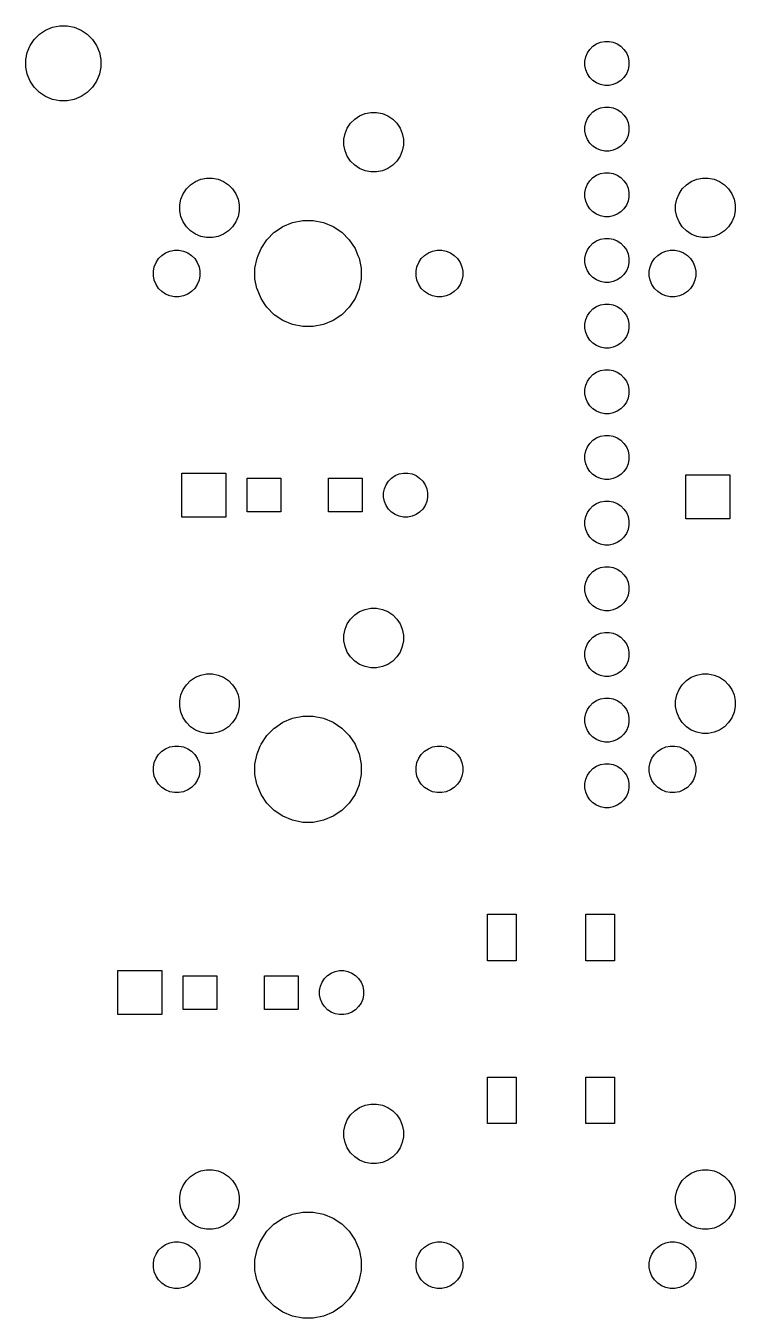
# Model space of a CAD drawing. Extents: x 88.5 to 148.8, y -126.2 to -29.7.
# Drawn here: x 88.66 to 116.09, y -79.65 to -29.66 of the extents above; entities that cross this region are included whole.
import ezdxf

# ---------------------------------------------------------------- set-up
doc = ezdxf.new("R2010")
doc.units = 0
doc.header["$MEASUREMENT"] = 0
doc.layers.add('BLACK', color=7, linetype='CONTINUOUS')

msp = doc.modelspace()

# ---------------------------------------------------------------- linework, layer by layer
at = {"layer": 'BLACK', "linetype": 'CONTINUOUS'}
for p, q in [((88.9794, -30.19), (89.1815, -29.9879)), ((89.1815, -29.9879), (89.4192, -29.8291)), ((89.4192, -29.8291), (89.6833, -29.7198)), ((89.4192, -29.8291), (89.4192, -29.8291)), ((89.6833, -29.7198), (89.9636, -29.664)), ((89.6833, -29.7198), (89.6833, -29.7198)), ((89.6833, -29.7198), (89.6833, -29.7198)), ((89.9636, -29.664), (90.2494, -29.664)), ((90.2494, -29.664), (90.5297, -29.7198)), ((90.5297, -29.7198), (90.5297, -29.7198)), ((90.5297, -29.7198), (90.5297, -29.7198)), ((90.5297, -29.7198), (90.7938, -29.8291)), ((90.7938, -29.8291), (90.7938, -29.8291)), ((90.7938, -29.8291), (91.0315, -29.9879)), ((91.0315, -29.9879), (91.2336, -30.19)), ((88.7113, -30.6918), (88.8097, -30.454)), ((88.8097, -30.454), (88.8206, -30.4277)), ((88.8206, -30.4277), (88.9794, -30.19)), ((88.9794, -30.19), (88.9794, -30.19)), ((91.2336, -30.19), (91.2336, -30.19)), ((91.2336, -30.19), (91.3924, -30.4277)), ((91.3924, -30.4277), (91.4032, -30.454)), ((91.4032, -30.454), (91.5017, -30.6918)), ((110.464, -30.5725), (110.583, -30.454)), ((110.583, -30.454), (110.722, -30.3609)), ((110.722, -30.3609), (110.877, -30.2967)), ((110.877, -30.2967), (111.041, -30.264)), ((111.041, -30.264), (111.209, -30.264)), ((111.209, -30.264), (111.373, -30.2967)), ((111.373, -30.2967), (111.528, -30.3609)), ((111.528, -30.3609), (111.667, -30.454)), ((111.667, -30.454), (111.786, -30.5725)), ((88.6555, -30.9721), (88.7113, -30.6918)), ((88.6555, -31.2579), (88.6555, -30.9721)), ((91.5017, -30.6918), (91.5575, -30.9721)), ((91.5575, -30.9721), (91.5575, -31.2579)), ((110.274, -31.0312), (110.307, -30.8668)), ((110.307, -30.8668), (110.371, -30.7119)), ((110.371, -30.7119), (110.464, -30.5725)), ((111.786, -30.5725), (111.879, -30.7119)), ((111.879, -30.7119), (111.943, -30.8668)), ((111.943, -30.8668), (111.976, -31.0312)), ((88.7073, -31.5181), (88.6555, -31.2579)), ((91.5575, -31.2579), (91.5057, -31.5181)), ((110.274, -31.1988), (110.274, -31.0312)), ((110.307, -31.3632), (110.274, -31.1988)), ((110.371, -31.5181), (110.307, -31.3632)), ((111.943, -31.3632), (111.879, -31.5181)), ((111.976, -31.1988), (111.943, -31.3632)), ((111.976, -31.0312), (111.976, -31.1988)), ((88.7113, -31.5382), (88.7073, -31.5181)), ((88.8206, -31.8023), (88.7113, -31.5382)), ((88.9794, -32.04), (88.8206, -31.8023)), ((88.8206, -31.8023), (88.8206, -31.8023)), ((91.3924, -31.8023), (91.2336, -32.04)), ((91.5017, -31.5382), (91.3924, -31.8023)), ((91.3924, -31.8023), (91.3924, -31.8023)), ((91.5057, -31.5181), (91.5017, -31.5382)), ((110.464, -31.6575), (110.371, -31.5181)), ((110.583, -31.776), (110.464, -31.6575)), ((110.722, -31.8691), (110.583, -31.776)), ((110.877, -31.9333), (110.722, -31.8691)), ((111.041, -31.966), (110.877, -31.9333)), ((111.209, -31.966), (111.041, -31.966)), ((111.373, -31.9333), (111.209, -31.966)), ((111.528, -31.8691), (111.373, -31.9333)), ((111.667, -31.776), (111.528, -31.8691)), ((111.786, -31.6575), (111.667, -31.776)), ((111.879, -31.5181), (111.786, -31.6575)), ((89.1815, -32.2421), (88.9794, -32.04)), ((89.4192, -32.4009), (89.1815, -32.2421)), ((89.1815, -32.2421), (89.1815, -32.2421)), ((89.6833, -32.5102), (89.4192, -32.4009)), ((90.7938, -32.4009), (90.5297, -32.5102)), ((91.0315, -32.2421), (90.7938, -32.4009)), ((91.2336, -32.04), (91.0315, -32.2421)), ((91.0315, -32.2421), (91.0315, -32.2421)), ((89.9636, -32.566), (89.6833, -32.5102)), ((89.6833, -32.5102), (89.6833, -32.5102)), ((89.6833, -32.5102), (89.6833, -32.5102)), ((90.2494, -32.566), (89.9636, -32.566)), ((90.5297, -32.5102), (90.2494, -32.566)), ((90.5297, -32.5102), (90.5297, -32.5102)), ((90.5297, -32.5102), (90.5297, -32.5102)), ((110.583, -32.994), (110.722, -32.9009)), ((110.722, -32.9009), (110.877, -32.8367)), ((110.877, -32.8367), (111.041, -32.804)), ((111.041, -32.804), (111.209, -32.804)), ((111.209, -32.804), (111.373, -32.8367)), ((111.373, -32.8367), (111.528, -32.9009)), ((111.528, -32.9009), (111.667, -32.994)), ((101.088, -33.6178), (101.214, -33.4293)), ((101.214, -33.4293), (101.374, -33.269)), ((101.374, -33.269), (101.563, -33.143)), ((101.563, -33.143), (101.772, -33.0562)), ((101.772, -33.0562), (101.995, -33.012)), ((101.995, -33.012), (102.221, -33.012)), ((102.221, -33.012), (102.444, -33.0562)), ((102.444, -33.0562), (102.653, -33.143)), ((102.653, -33.143), (102.842, -33.269)), ((102.842, -33.269), (103.002, -33.4293)), ((103.002, -33.4293), (103.128, -33.6178)), ((110.274, -33.5712), (110.307, -33.4068)), ((110.307, -33.4068), (110.371, -33.2519)), ((110.371, -33.2519), (110.464, -33.1125)), ((110.464, -33.1125), (110.583, -32.994)), ((111.667, -32.994), (111.786, -33.1125)), ((111.786, -33.1125), (111.879, -33.2519)), ((111.879, -33.2519), (111.943, -33.4068)), ((111.943, -33.4068), (111.976, -33.5712)), ((100.957, -34.0496), (101.001, -33.8273)), ((101.001, -33.8273), (101.088, -33.6178)), ((103.128, -33.6178), (103.215, -33.8273)), ((103.215, -33.8273), (103.259, -34.0496)), ((110.274, -33.7388), (110.274, -33.5712)), ((110.307, -33.9032), (110.274, -33.7388)), ((110.371, -34.0581), (110.307, -33.9032)), ((111.943, -33.9032), (111.879, -34.0581)), ((111.976, -33.7388), (111.943, -33.9032)), ((111.976, -33.5712), (111.976, -33.7388)), ((100.957, -34.2764), (100.957, -34.0496)), ((101.001, -34.4987), (100.957, -34.2764)), ((103.259, -34.2764), (103.215, -34.4987)), ((103.259, -34.0496), (103.259, -34.2764)), ((110.464, -34.1975), (110.371, -34.0581)), ((110.583, -34.316), (110.464, -34.1975)), ((110.722, -34.4091), (110.583, -34.316)), ((110.877, -34.4733), (110.722, -34.4091)), ((111.041, -34.506), (110.877, -34.4733)), ((111.373, -34.4733), (111.209, -34.506)), ((111.528, -34.4091), (111.373, -34.4733)), ((111.667, -34.316), (111.528, -34.4091)), ((111.786, -34.1975), (111.667, -34.316)), ((111.879, -34.0581), (111.786, -34.1975)), ((101.088, -34.7082), (101.001, -34.4987)), ((101.214, -34.8967), (101.088, -34.7082)), ((101.374, -35.057), (101.214, -34.8967)), ((103.002, -34.8967), (102.842, -35.057)), ((103.128, -34.7082), (103.002, -34.8967)), ((103.215, -34.4987), (103.128, -34.7082)), ((111.209, -34.506), (111.041, -34.506)), ((101.563, -35.183), (101.374, -35.057)), ((101.772, -35.2698), (101.563, -35.183)), ((101.995, -35.314), (101.772, -35.2698)), ((102.221, -35.314), (101.995, -35.314)), ((102.444, -35.2698), (102.221, -35.314)), ((102.653, -35.183), (102.444, -35.2698)), ((102.842, -35.057), (102.653, -35.183)), ((110.583, -35.534), (110.722, -35.4409)), ((110.722, -35.4409), (110.877, -35.3767)), ((110.877, -35.3767), (111.041, -35.344)), ((111.041, -35.344), (111.209, -35.344)), ((111.209, -35.344), (111.373, -35.3767)), ((111.373, -35.3767), (111.528, -35.4409)), ((111.528, -35.4409), (111.667, -35.534)), ((94.738, -36.1578), (94.864, -35.9693)), ((94.864, -35.9693), (95.0243, -35.809)), ((95.0243, -35.809), (95.2128, -35.683)), ((95.2128, -35.683), (95.4223, -35.5962)), ((95.4223, -35.5962), (95.6446, -35.552)), ((95.6446, -35.552), (95.8714, -35.552)), ((95.8714, -35.552), (96.0937, -35.5962)), ((96.0937, -35.5962), (96.3032, -35.683)), ((96.3032, -35.683), (96.4917, -35.809)), ((96.4917, -35.809), (96.652, -35.9693)), ((96.652, -35.9693), (96.778, -36.1578)), ((110.274, -36.1112), (110.307, -35.9468)), ((110.307, -35.9468), (110.371, -35.7919)), ((110.371, -35.7919), (110.464, -35.6525)), ((110.464, -35.6525), (110.583, -35.534)), ((111.667, -35.534), (111.786, -35.6525)), ((111.786, -35.6525), (111.879, -35.7919)), ((111.879, -35.7919), (111.943, -35.9468)), ((111.943, -35.9468), (111.976, -36.1112)), ((113.915, -36.1578), (114.041, -35.9693)), ((114.041, -35.9693), (114.201, -35.809)), ((114.201, -35.809), (114.39, -35.683)), ((114.39, -35.683), (114.599, -35.5962)), ((114.599, -35.5962), (114.822, -35.552)), ((114.822, -35.552), (115.048, -35.552)), ((115.048, -35.552), (115.271, -35.5962)), ((115.271, -35.5962), (115.48, -35.683)), ((115.48, -35.683), (115.669, -35.809)), ((115.669, -35.809), (115.829, -35.9693)), ((115.829, -35.9693), (115.955, -36.1578)), ((94.607, -36.5896), (94.6512, -36.3673)), ((94.6512, -36.3673), (94.738, -36.1578)), ((96.778, -36.1578), (96.8648, -36.3673)), ((96.8648, -36.3673), (96.909, -36.5896)), ((110.274, -36.2788), (110.274, -36.1112)), ((110.307, -36.4432), (110.274, -36.2788)), ((110.371, -36.5981), (110.307, -36.4432)), ((111.943, -36.4432), (111.879, -36.5981)), ((111.976, -36.2788), (111.943, -36.4432)), ((111.976, -36.1112), (111.976, -36.2788)), ((113.784, -36.5896), (113.828, -36.3673)), ((113.828, -36.3673), (113.915, -36.1578)), ((115.955, -36.1578), (116.042, -36.3673)), ((116.042, -36.3673), (116.086, -36.5896)), ((94.607, -36.8164), (94.607, -36.5896)), ((94.6512, -37.0387), (94.607, -36.8164)), ((96.909, -36.8164), (96.8648, -37.0387)), ((96.909, -36.5896), (96.909, -36.8164)), ((110.464, -36.7375), (110.371, -36.5981)), ((110.583, -36.856), (110.464, -36.7375)), ((110.722, -36.9491), (110.583, -36.856)), ((110.877, -37.0133), (110.722, -36.9491)), ((111.528, -36.9491), (111.373, -37.0133)), ((111.667, -36.856), (111.528, -36.9491)), ((111.786, -36.7375), (111.667, -36.856)), ((111.879, -36.5981), (111.786, -36.7375)), ((113.784, -36.8164), (113.784, -36.5896)), ((113.828, -37.0387), (113.784, -36.8164)), ((116.086, -36.8164), (116.042, -37.0387)), ((116.086, -36.5896), (116.086, -36.8164)), ((94.738, -37.2482), (94.6512, -37.0387)), ((94.864, -37.4367), (94.738, -37.2482)), ((95.0243, -37.597), (94.864, -37.4367)), ((96.652, -37.4367), (96.4917, -37.597)), ((96.778, -37.2482), (96.652, -37.4367)), ((96.8648, -37.0387), (96.778, -37.2482)), ((98.2651, -37.6469), (98.5965, -37.4254)), ((98.5965, -37.4254), (98.9697, -37.2708)), ((98.9697, -37.2708), (99.366, -37.192)), ((98.9697, -37.2708), (98.9697, -37.2708)), ((98.9697, -37.2708), (98.9697, -37.2708)), ((99.366, -37.192), (99.77, -37.192)), ((99.77, -37.192), (100.166, -37.2708)), ((100.166, -37.2708), (100.166, -37.2708)), ((100.166, -37.2708), (100.166, -37.2708)), ((100.166, -37.2708), (100.54, -37.4254)), ((100.54, -37.4254), (100.871, -37.6469)), ((111.041, -37.046), (110.877, -37.0133)), ((111.209, -37.046), (111.041, -37.046)), ((111.373, -37.0133), (111.209, -37.046)), ((113.915, -37.2482), (113.828, -37.0387)), ((114.041, -37.4367), (113.915, -37.2482)), ((114.201, -37.597), (114.041, -37.4367)), ((115.829, -37.4367), (115.669, -37.597)), ((115.955, -37.2482), (115.829, -37.4367)), ((116.042, -37.0387), (115.955, -37.2482)), ((95.2128, -37.723), (95.0243, -37.597)), ((95.4223, -37.8098), (95.2128, -37.723)), ((95.6446, -37.854), (95.4223, -37.8098)), ((95.8714, -37.854), (95.6446, -37.854)), ((96.0937, -37.8098), (95.8714, -37.854)), ((96.3032, -37.723), (96.0937, -37.8098)), ((96.4917, -37.597), (96.3032, -37.723)), ((97.7504, -38.2715), (97.9749, -37.9356)), ((97.9749, -37.9356), (98.2606, -37.6499)), ((97.9749, -37.9356), (97.9749, -37.9356)), ((98.2606, -37.6499), (98.2651, -37.6469)), ((100.871, -37.6469), (100.875, -37.6499)), ((100.875, -37.6499), (101.161, -37.9356)), ((101.161, -37.9356), (101.161, -37.9356)), ((101.161, -37.9356), (101.386, -38.2715)), ((110.583, -38.074), (110.722, -37.9809)), ((110.722, -37.9809), (110.877, -37.9167)), ((110.877, -37.9167), (111.041, -37.884)), ((111.041, -37.884), (111.209, -37.884)), ((111.209, -37.884), (111.373, -37.9167)), ((111.373, -37.9167), (111.528, -37.9809)), ((111.528, -37.9809), (111.667, -38.074)), ((114.39, -37.723), (114.201, -37.597)), ((114.599, -37.8098), (114.39, -37.723)), ((114.822, -37.854), (114.599, -37.8098)), ((115.048, -37.854), (114.822, -37.854)), ((115.271, -37.8098), (115.048, -37.854)), ((115.48, -37.723), (115.271, -37.8098)), ((115.669, -37.597), (115.48, -37.723)), ((93.9136, -38.5431), (94.0612, -38.4445)), ((94.0612, -38.4445), (94.2252, -38.3766)), ((94.2252, -38.3766), (94.3993, -38.342)), ((94.3993, -38.342), (94.5767, -38.342)), ((94.5767, -38.342), (94.7508, -38.3766)), ((94.7508, -38.3766), (94.9148, -38.4445)), ((94.9148, -38.4445), (95.0624, -38.5431)), ((97.6379, -38.5431), (97.7504, -38.2715)), ((101.386, -38.2715), (101.498, -38.5431)), ((104.074, -38.5431), (104.221, -38.4445)), ((104.221, -38.4445), (104.385, -38.3766)), ((104.385, -38.3766), (104.559, -38.342)), ((104.559, -38.342), (104.737, -38.342)), ((104.737, -38.342), (104.911, -38.3766)), ((104.911, -38.3766), (105.075, -38.4445)), ((105.075, -38.4445), (105.222, -38.5431)), ((110.274, -38.6512), (110.307, -38.4868)), ((110.307, -38.4868), (110.371, -38.3319)), ((110.371, -38.3319), (110.464, -38.1925)), ((110.464, -38.1925), (110.583, -38.074)), ((111.667, -38.074), (111.786, -38.1925)), ((111.786, -38.1925), (111.879, -38.3319)), ((111.879, -38.3319), (111.943, -38.4868)), ((111.943, -38.4868), (111.976, -38.6512)), ((113.091, -38.5431), (113.238, -38.4445)), ((113.238, -38.4445), (113.402, -38.3766)), ((113.402, -38.3766), (113.576, -38.342)), ((113.576, -38.342), (113.754, -38.342)), ((113.754, -38.342), (113.928, -38.3766)), ((113.928, -38.3766), (114.092, -38.4445)), ((114.092, -38.4445), (114.239, -38.5431)), ((93.587, -39.1543), (93.6216, -38.9802)), ((93.6216, -38.9802), (93.6895, -38.8162)), ((93.6895, -38.8162), (93.7881, -38.6686)), ((93.7881, -38.6686), (93.9136, -38.5431)), ((95.0624, -38.5431), (95.1879, -38.6686)), ((95.1879, -38.6686), (95.2865, -38.8162)), ((95.2865, -38.8162), (95.3544, -38.9802)), ((95.3544, -38.9802), (95.389, -39.1543)), ((97.517, -39.041), (97.5958, -38.6447)), ((97.5958, -38.6447), (97.6379, -38.5431)), ((101.498, -38.5431), (101.54, -38.6447)), ((101.54, -38.6447), (101.619, -39.041)), ((103.747, -39.1543), (103.782, -38.9802)), ((103.782, -38.9802), (103.85, -38.8162)), ((103.85, -38.8162), (103.948, -38.6686)), ((103.948, -38.6686), (104.074, -38.5431)), ((105.222, -38.5431), (105.348, -38.6686)), ((105.348, -38.6686), (105.446, -38.8162)), ((105.446, -38.8162), (105.514, -38.9802)), ((105.514, -38.9802), (105.549, -39.1543)), ((110.274, -38.8188), (110.274, -38.6512)), ((110.307, -38.9832), (110.274, -38.8188)), ((110.371, -39.1381), (110.307, -38.9832)), ((111.943, -38.9832), (111.879, -39.1381)), ((111.976, -38.8188), (111.943, -38.9832)), ((111.976, -38.6512), (111.976, -38.8188)), ((112.764, -39.1543), (112.799, -38.9802)), ((112.799, -38.9802), (112.867, -38.8162)), ((112.867, -38.8162), (112.965, -38.6686)), ((112.965, -38.6686), (113.091, -38.5431)), ((114.239, -38.5431), (114.365, -38.6686)), ((114.365, -38.6686), (114.463, -38.8162)), ((114.463, -38.8162), (114.531, -38.9802)), ((114.531, -38.9802), (114.566, -39.1543)), ((93.587, -39.3317), (93.587, -39.1543)), ((93.6216, -39.5058), (93.587, -39.3317)), ((95.389, -39.3317), (95.3544, -39.5058)), ((95.389, -39.1543), (95.389, -39.3317)), ((97.517, -39.445), (97.517, -39.041)), ((97.5911, -39.8174), (97.517, -39.445)), ((101.619, -39.445), (101.545, -39.8174)), ((101.619, -39.041), (101.619, -39.445)), ((103.747, -39.3317), (103.747, -39.1543)), ((103.782, -39.5058), (103.747, -39.3317)), ((105.549, -39.3317), (105.514, -39.5058)), ((105.549, -39.1543), (105.549, -39.3317)), ((110.464, -39.2775), (110.371, -39.1381)), ((110.583, -39.396), (110.464, -39.2775)), ((110.722, -39.4891), (110.583, -39.396)), ((111.667, -39.396), (111.528, -39.4891)), ((111.786, -39.2775), (111.667, -39.396)), ((111.879, -39.1381), (111.786, -39.2775)), ((112.764, -39.3317), (112.764, -39.1543)), ((112.799, -39.5058), (112.764, -39.3317)), ((114.566, -39.3317), (114.531, -39.5058)), ((114.566, -39.1543), (114.566, -39.3317)), ((93.6895, -39.6698), (93.6216, -39.5058)), ((93.7881, -39.8174), (93.6895, -39.6698)), ((93.9136, -39.9429), (93.7881, -39.8174)), ((94.0612, -40.0415), (93.9136, -39.9429)), ((95.0624, -39.9429), (94.9148, -40.0415)), ((95.1879, -39.8174), (95.0624, -39.9429)), ((95.2865, -39.6698), (95.1879, -39.8174)), ((95.3544, -39.5058), (95.2865, -39.6698)), ((97.5958, -39.8413), (97.5911, -39.8174)), ((97.7504, -40.2145), (97.5958, -39.8413)), ((101.54, -39.8413), (101.386, -40.2145)), ((101.545, -39.8174), (101.54, -39.8413)), ((103.85, -39.6698), (103.782, -39.5058)), ((103.948, -39.8174), (103.85, -39.6698)), ((104.074, -39.9429), (103.948, -39.8174)), ((104.221, -40.0415), (104.074, -39.9429)), ((105.222, -39.9429), (105.075, -40.0415)), ((105.348, -39.8174), (105.222, -39.9429)), ((105.446, -39.6698), (105.348, -39.8174)), ((105.514, -39.5058), (105.446, -39.6698)), ((110.877, -39.5533), (110.722, -39.4891)), ((111.041, -39.586), (110.877, -39.5533)), ((111.209, -39.586), (111.041, -39.586)), ((111.373, -39.5533), (111.209, -39.586)), ((111.528, -39.4891), (111.373, -39.5533)), ((112.867, -39.6698), (112.799, -39.5058)), ((112.965, -39.8174), (112.867, -39.6698)), ((113.091, -39.9429), (112.965, -39.8174)), ((113.238, -40.0415), (113.091, -39.9429)), ((114.239, -39.9429), (114.092, -40.0415)), ((114.365, -39.8174), (114.239, -39.9429)), ((114.463, -39.6698), (114.365, -39.8174)), ((114.531, -39.5058), (114.463, -39.6698)), ((94.2252, -40.1094), (94.0612, -40.0415)), ((94.3993, -40.144), (94.2252, -40.1094)), ((94.5767, -40.144), (94.3993, -40.144)), ((94.7508, -40.1094), (94.5767, -40.144)), ((94.9148, -40.0415), (94.7508, -40.1094)), ((97.9123, -40.4567), (97.7504, -40.2145)), ((97.9749, -40.5504), (97.9123, -40.4567)), ((101.224, -40.4567), (101.161, -40.5504)), ((101.386, -40.2145), (101.224, -40.4567)), ((104.385, -40.1094), (104.221, -40.0415)), ((104.559, -40.144), (104.385, -40.1094)), ((104.737, -40.144), (104.559, -40.144)), ((104.911, -40.1094), (104.737, -40.144)), ((105.075, -40.0415), (104.911, -40.1094)), ((110.722, -40.5209), (110.877, -40.4567)), ((110.877, -40.4567), (111.041, -40.424)), ((111.041, -40.424), (111.209, -40.424)), ((111.209, -40.424), (111.373, -40.4567)), ((111.373, -40.4567), (111.528, -40.5209)), ((113.402, -40.1094), (113.238, -40.0415)), ((113.576, -40.144), (113.402, -40.1094)), ((113.754, -40.144), (113.576, -40.144)), ((113.928, -40.1094), (113.754, -40.144)), ((114.092, -40.0415), (113.928, -40.1094)), ((98.2606, -40.8361), (97.9749, -40.5504)), ((98.5965, -41.0606), (98.2606, -40.8361)), ((98.2606, -40.8361), (98.2606, -40.8361)), ((100.875, -40.8361), (100.54, -41.0606)), ((101.161, -40.5504), (100.875, -40.8361)), ((100.875, -40.8361), (100.875, -40.8361)), ((110.307, -41.0268), (110.371, -40.8719)), ((110.371, -40.8719), (110.464, -40.7325)), ((110.464, -40.7325), (110.583, -40.614)), ((110.583, -40.614), (110.722, -40.5209)), ((111.528, -40.5209), (111.667, -40.614)), ((111.667, -40.614), (111.786, -40.7325)), ((111.786, -40.7325), (111.879, -40.8719)), ((111.879, -40.8719), (111.943, -41.0268)), ((98.9697, -41.2152), (98.5965, -41.0606)), ((99.366, -41.294), (98.9697, -41.2152)), ((98.9697, -41.2152), (98.9697, -41.2152)), ((98.9697, -41.2152), (98.9697, -41.2152)), ((99.77, -41.294), (99.366, -41.294)), ((100.166, -41.2152), (99.77, -41.294)), ((100.54, -41.0606), (100.166, -41.2152)), ((100.166, -41.2152), (100.166, -41.2152)), ((100.166, -41.2152), (100.166, -41.2152)), ((110.274, -41.1912), (110.307, -41.0268)), ((110.274, -41.3588), (110.274, -41.1912)), ((110.307, -41.5232), (110.274, -41.3588)), ((111.943, -41.0268), (111.976, -41.1912)), ((111.976, -41.3588), (111.943, -41.5232)), ((111.976, -41.1912), (111.976, -41.3588)), ((110.371, -41.6781), (110.307, -41.5232)), ((110.464, -41.8175), (110.371, -41.6781)), ((110.583, -41.936), (110.464, -41.8175)), ((110.722, -42.0291), (110.583, -41.936)), ((111.667, -41.936), (111.528, -42.0291)), ((111.786, -41.8175), (111.667, -41.936)), ((111.879, -41.6781), (111.786, -41.8175)), ((111.943, -41.5232), (111.879, -41.6781)), ((110.877, -42.0933), (110.722, -42.0291)), ((111.041, -42.126), (110.877, -42.0933)), ((111.209, -42.126), (111.041, -42.126)), ((111.373, -42.0933), (111.209, -42.126)), ((111.528, -42.0291), (111.373, -42.0933)), ((110.877, -42.9967), (111.041, -42.964)), ((111.041, -42.964), (111.209, -42.964)), ((111.209, -42.964), (111.373, -42.9967)), ((110.307, -43.5668), (110.371, -43.4119)), ((110.371, -43.4119), (110.464, -43.2725)), ((110.464, -43.2725), (110.583, -43.154)), ((110.583, -43.154), (110.722, -43.0609)), ((110.722, -43.0609), (110.877, -42.9967)), ((111.373, -42.9967), (111.528, -43.0609)), ((111.528, -43.0609), (111.667, -43.154)), ((111.667, -43.154), (111.786, -43.2725)), ((111.786, -43.2725), (111.879, -43.4119)), ((111.879, -43.4119), (111.943, -43.5668)), ((110.274, -43.7312), (110.307, -43.5668)), ((110.274, -43.8988), (110.274, -43.7312)), ((110.307, -44.0632), (110.274, -43.8988)), ((111.943, -43.5668), (111.976, -43.7312)), ((111.976, -43.8988), (111.943, -44.0632)), ((111.976, -43.7312), (111.976, -43.8988)), ((110.371, -44.2181), (110.307, -44.0632)), ((110.464, -44.3575), (110.371, -44.2181)), ((110.583, -44.476), (110.464, -44.3575)), ((110.722, -44.5691), (110.583, -44.476)), ((111.667, -44.476), (111.528, -44.5691)), ((111.786, -44.3575), (111.667, -44.476)), ((111.879, -44.2181), (111.786, -44.3575)), ((111.943, -44.0632), (111.879, -44.2181)), ((110.877, -44.6333), (110.722, -44.5691)), ((111.041, -44.666), (110.877, -44.6333)), ((111.209, -44.666), (111.041, -44.666)), ((111.373, -44.6333), (111.209, -44.666)), ((111.528, -44.5691), (111.373, -44.6333)), ((110.307, -46.1068), (110.371, -45.9519)), ((110.371, -45.9519), (110.464, -45.8125)), ((110.464, -45.8125), (110.583, -45.694)), ((110.583, -45.694), (110.722, -45.6009)), ((110.722, -45.6009), (110.877, -45.5367)), ((110.877, -45.5367), (111.041, -45.504)), ((111.041, -45.504), (111.209, -45.504)), ((111.209, -45.504), (111.373, -45.5367)), ((111.373, -45.5367), (111.528, -45.6009)), ((111.528, -45.6009), (111.667, -45.694)), ((111.667, -45.694), (111.786, -45.8125)), ((111.786, -45.8125), (111.879, -45.9519)), ((111.879, -45.9519), (111.943, -46.1068)), ((110.274, -46.2712), (110.307, -46.1068)), ((110.274, -46.4388), (110.274, -46.2712)), ((110.307, -46.6032), (110.274, -46.4388)), ((111.943, -46.1068), (111.976, -46.2712)), ((111.976, -46.4388), (111.943, -46.6032)), ((111.976, -46.2712), (111.976, -46.4388)), ((94.69, -48.6665), (94.69, -46.9645)), ((94.69, -46.9645), (96.392, -46.9645)), ((96.392, -46.9645), (96.392, -48.6665)), ((103.093, -46.9972), (103.257, -46.9645)), ((103.257, -46.9645), (103.425, -46.9645)), ((103.425, -46.9645), (103.589, -46.9972)), ((110.371, -46.7581), (110.307, -46.6032)), ((110.464, -46.8975), (110.371, -46.7581)), ((110.583, -47.016), (110.464, -46.8975)), ((111.786, -46.8975), (111.667, -47.016)), ((111.879, -46.7581), (111.786, -46.8975)), ((111.943, -46.6032), (111.879, -46.7581)), ((97.215, -48.4665), (97.215, -47.1645)), ((97.215, -47.1645), (98.517, -47.1645)), ((98.517, -47.1645), (98.517, -48.4665)), ((100.365, -48.4665), (100.365, -47.1645)), ((100.365, -47.1645), (101.667, -47.1645)), ((101.667, -47.1645), (101.667, -48.4665)), ((102.523, -47.5673), (102.587, -47.4124)), ((102.587, -47.4124), (102.68, -47.273)), ((102.68, -47.273), (102.799, -47.1545)), ((102.799, -47.1545), (102.938, -47.0614)), ((102.938, -47.0614), (103.093, -46.9972)), ((103.589, -46.9972), (103.744, -47.0614)), ((103.744, -47.0614), (103.883, -47.1545)), ((103.883, -47.1545), (104.002, -47.273)), ((104.002, -47.273), (104.095, -47.4124)), ((104.095, -47.4124), (104.159, -47.5673)), ((110.722, -47.1091), (110.583, -47.016)), ((110.877, -47.1733), (110.722, -47.1091)), ((111.041, -47.206), (110.877, -47.1733)), ((111.209, -47.206), (111.041, -47.206)), ((111.373, -47.1733), (111.209, -47.206)), ((111.528, -47.1091), (111.373, -47.1733)), ((111.667, -47.016), (111.528, -47.1091)), ((114.184, -48.73), (114.184, -47.028)), ((114.184, -47.028), (115.886, -47.028)), ((115.886, -47.028), (115.886, -48.73)), ((102.49, -47.7317), (102.523, -47.5673)), ((102.49, -47.8993), (102.49, -47.7317)), ((102.523, -48.0637), (102.49, -47.8993)), ((104.159, -47.5673), (104.192, -47.7317)), ((104.192, -47.8993), (104.159, -48.0637)), ((104.192, -47.7317), (104.192, -47.8993)), ((98.517, -48.4665), (97.215, -48.4665)), ((101.667, -48.4665), (100.365, -48.4665)), ((102.587, -48.2186), (102.523, -48.0637)), ((102.68, -48.358), (102.587, -48.2186)), ((102.799, -48.4765), (102.68, -48.358)), ((102.938, -48.5696), (102.799, -48.4765)), ((103.883, -48.4765), (103.744, -48.5696)), ((104.002, -48.358), (103.883, -48.4765)), ((104.095, -48.2186), (104.002, -48.358)), ((104.159, -48.0637), (104.095, -48.2186)), ((110.371, -48.4919), (110.464, -48.3525)), ((110.464, -48.3525), (110.583, -48.234)), ((110.583, -48.234), (110.722, -48.1409)), ((110.722, -48.1409), (110.877, -48.0767)), ((110.877, -48.0767), (111.041, -48.044)), ((111.041, -48.044), (111.209, -48.044)), ((111.209, -48.044), (111.373, -48.0767)), ((111.373, -48.0767), (111.528, -48.1409)), ((111.528, -48.1409), (111.667, -48.234)), ((111.667, -48.234), (111.786, -48.3525)), ((111.786, -48.3525), (111.879, -48.4919)), ((96.392, -48.6665), (94.69, -48.6665)), ((103.093, -48.6338), (102.938, -48.5696)), ((103.257, -48.6665), (103.093, -48.6338)), ((103.425, -48.6665), (103.257, -48.6665)), ((103.589, -48.6338), (103.425, -48.6665)), ((103.744, -48.5696), (103.589, -48.6338)), ((110.274, -48.8112), (110.307, -48.6468)), ((110.274, -48.9788), (110.274, -48.8112)), ((110.307, -49.1432), (110.274, -48.9788)), ((110.307, -48.6468), (110.371, -48.4919)), ((111.879, -48.4919), (111.943, -48.6468)), ((111.943, -48.6468), (111.976, -48.8112)), ((111.976, -48.9788), (111.943, -49.1432)), ((111.976, -48.8112), (111.976, -48.9788)), ((115.886, -48.73), (114.184, -48.73)), ((110.371, -49.2981), (110.307, -49.1432)), ((110.464, -49.4375), (110.371, -49.2981)), ((110.583, -49.556), (110.464, -49.4375)), ((111.786, -49.4375), (111.667, -49.556)), ((111.879, -49.2981), (111.786, -49.4375)), ((111.943, -49.1432), (111.879, -49.2981)), ((110.722, -49.6491), (110.583, -49.556)), ((110.877, -49.7133), (110.722, -49.6491)), ((111.041, -49.746), (110.877, -49.7133)), ((111.209, -49.746), (111.041, -49.746)), ((111.373, -49.7133), (111.209, -49.746)), ((111.528, -49.6491), (111.373, -49.7133)), ((111.667, -49.556), (111.528, -49.6491)), ((110.371, -51.0319), (110.464, -50.8925)), ((110.464, -50.8925), (110.583, -50.774)), ((110.583, -50.774), (110.722, -50.6809)), ((110.722, -50.6809), (110.877, -50.6167)), ((110.877, -50.6167), (111.041, -50.584)), ((111.041, -50.584), (111.209, -50.584)), ((111.209, -50.584), (111.373, -50.6167)), ((111.373, -50.6167), (111.528, -50.6809)), ((111.528, -50.6809), (111.667, -50.774)), ((111.667, -50.774), (111.786, -50.8925)), ((111.786, -50.8925), (111.879, -51.0319)), ((110.274, -51.3512), (110.307, -51.1868)), ((110.274, -51.5188), (110.274, -51.3512)), ((110.307, -51.1868), (110.371, -51.0319)), ((111.879, -51.0319), (111.943, -51.1868)), ((111.943, -51.1868), (111.976, -51.3512)), ((111.976, -51.3512), (111.976, -51.5188)), ((110.307, -51.6832), (110.274, -51.5188)), ((110.371, -51.8381), (110.307, -51.6832)), ((110.464, -51.9775), (110.371, -51.8381)), ((110.583, -52.096), (110.464, -51.9775)), ((111.786, -51.9775), (111.667, -52.096)), ((111.879, -51.8381), (111.786, -51.9775)), ((111.943, -51.6832), (111.879, -51.8381)), ((111.976, -51.5188), (111.943, -51.6832)), ((101.214, -52.6063), (101.374, -52.446)), ((101.374, -52.446), (101.563, -52.32)), ((101.563, -52.32), (101.772, -52.2332)), ((101.772, -52.2332), (101.995, -52.189)), ((101.995, -52.189), (102.221, -52.189)), ((102.221, -52.189), (102.444, -52.2332)), ((102.444, -52.2332), (102.653, -52.32)), ((102.653, -52.32), (102.842, -52.446)), ((102.842, -52.446), (103.002, -52.6063)), ((110.722, -52.1891), (110.583, -52.096)), ((110.877, -52.2533), (110.722, -52.1891)), ((111.041, -52.286), (110.877, -52.2533)), ((111.209, -52.286), (111.041, -52.286)), ((111.373, -52.2533), (111.209, -52.286)), ((111.528, -52.1891), (111.373, -52.2533)), ((111.667, -52.096), (111.528, -52.1891)), ((101.001, -53.0043), (101.088, -52.7948)), ((101.088, -52.7948), (101.214, -52.6063)), ((103.002, -52.6063), (103.128, -52.7948)), ((103.128, -52.7948), (103.215, -53.0043)), ((100.957, -53.2266), (101.001, -53.0043)), ((100.957, -53.4534), (100.957, -53.2266)), ((101.001, -53.6757), (100.957, -53.4534)), ((103.215, -53.0043), (103.259, -53.2266)), ((103.259, -53.4534), (103.215, -53.6757)), ((103.259, -53.2266), (103.259, -53.4534)), ((110.371, -53.5719), (110.464, -53.4325)), ((110.464, -53.4325), (110.583, -53.314)), ((110.583, -53.314), (110.722, -53.2209)), ((110.722, -53.2209), (110.877, -53.1567)), ((110.877, -53.1567), (111.041, -53.124)), ((111.041, -53.124), (111.209, -53.124)), ((111.209, -53.124), (111.373, -53.1567)), ((111.373, -53.1567), (111.528, -53.2209)), ((111.528, -53.2209), (111.667, -53.314)), ((111.667, -53.314), (111.786, -53.4325)), ((111.786, -53.4325), (111.879, -53.5719)), ((101.088, -53.8852), (101.001, -53.6757)), ((101.214, -54.0737), (101.088, -53.8852)), ((103.128, -53.8852), (103.002, -54.0737)), ((103.215, -53.6757), (103.128, -53.8852)), ((110.274, -53.8912), (110.307, -53.7268)), ((110.274, -54.0588), (110.274, -53.8912)), ((110.307, -53.7268), (110.371, -53.5719)), ((111.879, -53.5719), (111.943, -53.7268)), ((111.943, -53.7268), (111.976, -53.8912)), ((111.976, -53.8912), (111.976, -54.0588)), ((101.374, -54.234), (101.214, -54.0737)), ((101.563, -54.36), (101.374, -54.234)), ((101.772, -54.4468), (101.563, -54.36)), ((101.995, -54.491), (101.772, -54.4468)), ((102.444, -54.4468), (102.221, -54.491)), ((102.653, -54.36), (102.444, -54.4468)), ((102.842, -54.234), (102.653, -54.36)), ((103.002, -54.0737), (102.842, -54.234)), ((110.307, -54.2232), (110.274, -54.0588)), ((110.371, -54.3781), (110.307, -54.2232)), ((110.464, -54.5175), (110.371, -54.3781)), ((111.879, -54.3781), (111.786, -54.5175)), ((111.943, -54.2232), (111.879, -54.3781)), ((111.976, -54.0588), (111.943, -54.2232)), ((95.0243, -54.986), (95.2128, -54.86)), ((95.2128, -54.86), (95.4223, -54.7732)), ((95.4223, -54.7732), (95.6446, -54.729)), ((95.6446, -54.729), (95.8714, -54.729)), ((95.8714, -54.729), (96.0937, -54.7732)), ((96.0937, -54.7732), (96.3032, -54.86)), ((96.3032, -54.86), (96.4917, -54.986)), ((102.221, -54.491), (101.995, -54.491)), ((110.583, -54.636), (110.464, -54.5175)), ((110.722, -54.7291), (110.583, -54.636)), ((110.877, -54.7933), (110.722, -54.7291)), ((111.041, -54.826), (110.877, -54.7933)), ((111.209, -54.826), (111.041, -54.826)), ((111.373, -54.7933), (111.209, -54.826)), ((111.528, -54.7291), (111.373, -54.7933)), ((111.667, -54.636), (111.528, -54.7291)), ((111.786, -54.5175), (111.667, -54.636)), ((114.201, -54.986), (114.39, -54.86)), ((114.39, -54.86), (114.599, -54.7732)), ((114.599, -54.7732), (114.822, -54.729)), ((114.822, -54.729), (115.048, -54.729)), ((115.048, -54.729), (115.271, -54.7732)), ((115.271, -54.7732), (115.48, -54.86)), ((115.48, -54.86), (115.669, -54.986)), ((94.6512, -55.5443), (94.738, -55.3348)), ((94.738, -55.3348), (94.864, -55.1463)), ((94.864, -55.1463), (95.0243, -54.986)), ((96.4917, -54.986), (96.652, -55.1463)), ((96.652, -55.1463), (96.778, -55.3348)), ((96.778, -55.3348), (96.8648, -55.5443)), ((113.828, -55.5443), (113.915, -55.3348)), ((113.915, -55.3348), (114.041, -55.1463)), ((114.041, -55.1463), (114.201, -54.986)), ((115.669, -54.986), (115.829, -55.1463)), ((115.829, -55.1463), (115.955, -55.3348)), ((115.955, -55.3348), (116.042, -55.5443)), ((94.607, -55.7666), (94.6512, -55.5443)), ((94.607, -55.9934), (94.607, -55.7666)), ((96.8648, -55.5443), (96.909, -55.7666)), ((96.909, -55.7666), (96.909, -55.9934)), ((110.371, -56.1119), (110.464, -55.9725)), ((110.464, -55.9725), (110.583, -55.854)), ((110.583, -55.854), (110.722, -55.7609)), ((110.722, -55.7609), (110.877, -55.6967)), ((110.877, -55.6967), (111.041, -55.664)), ((111.041, -55.664), (111.209, -55.664)), ((111.209, -55.664), (111.373, -55.6967)), ((111.373, -55.6967), (111.528, -55.7609)), ((111.528, -55.7609), (111.667, -55.854)), ((111.667, -55.854), (111.786, -55.9725)), ((111.786, -55.9725), (111.879, -56.1119)), ((113.784, -55.7666), (113.828, -55.5443)), ((113.784, -55.9934), (113.784, -55.7666)), ((116.042, -55.5443), (116.086, -55.7666)), ((116.086, -55.7666), (116.086, -55.9934)), ((94.6512, -56.2157), (94.607, -55.9934)), ((94.738, -56.4252), (94.6512, -56.2157)), ((94.864, -56.6137), (94.738, -56.4252)), ((96.778, -56.4252), (96.652, -56.6137)), ((96.8648, -56.2157), (96.778, -56.4252)), ((96.909, -55.9934), (96.8648, -56.2157)), ((98.5965, -56.6024), (98.9697, -56.4478)), ((98.9697, -56.4478), (99.366, -56.369)), ((98.9697, -56.4478), (98.9697, -56.4478)), ((98.9697, -56.4478), (98.9697, -56.4478)), ((99.366, -56.369), (99.77, -56.369)), ((99.77, -56.369), (100.166, -56.4478)), ((100.166, -56.4478), (100.166, -56.4478)), ((100.166, -56.4478), (100.166, -56.4478)), ((100.166, -56.4478), (100.54, -56.6024)), ((110.274, -56.4312), (110.307, -56.2668)), ((110.274, -56.5988), (110.274, -56.4312)), ((110.307, -56.2668), (110.371, -56.1119)), ((111.879, -56.1119), (111.943, -56.2668)), ((111.943, -56.2668), (111.976, -56.4312)), ((111.976, -56.4312), (111.976, -56.5988)), ((113.828, -56.2157), (113.784, -55.9934)), ((113.915, -56.4252), (113.828, -56.2157)), ((114.041, -56.6137), (113.915, -56.4252)), ((115.955, -56.4252), (115.829, -56.6137)), ((116.042, -56.2157), (115.955, -56.4252)), ((116.086, -55.9934), (116.042, -56.2157)), ((95.0243, -56.774), (94.864, -56.6137)), ((95.2128, -56.9), (95.0243, -56.774)), ((95.4223, -56.9868), (95.2128, -56.9)), ((96.3032, -56.9), (96.0937, -56.9868)), ((96.4917, -56.774), (96.3032, -56.9)), ((96.652, -56.6137), (96.4917, -56.774)), ((97.9749, -57.1126), (98.2606, -56.8269)), ((98.2606, -56.8269), (98.2651, -56.8239)), ((98.2651, -56.8239), (98.5965, -56.6024)), ((100.54, -56.6024), (100.871, -56.8239)), ((100.871, -56.8239), (100.875, -56.8269)), ((100.875, -56.8269), (101.161, -57.1126)), ((110.307, -56.7632), (110.274, -56.5988)), ((110.371, -56.9181), (110.307, -56.7632)), ((110.464, -57.0575), (110.371, -56.9181)), ((111.879, -56.9181), (111.786, -57.0575)), ((111.943, -56.7632), (111.879, -56.9181)), ((111.976, -56.5988), (111.943, -56.7632)), ((114.201, -56.774), (114.041, -56.6137)), ((114.39, -56.9), (114.201, -56.774)), ((114.599, -56.9868), (114.39, -56.9)), ((115.48, -56.9), (115.271, -56.9868)), ((115.669, -56.774), (115.48, -56.9)), ((115.829, -56.6137), (115.669, -56.774)), ((95.6446, -57.031), (95.4223, -56.9868)), ((95.8714, -57.031), (95.6446, -57.031)), ((96.0937, -56.9868), (95.8714, -57.031)), ((97.7212, -57.519), (97.7504, -57.4485)), ((97.7504, -57.4485), (97.9749, -57.1126)), ((97.9749, -57.1126), (97.9749, -57.1126)), ((101.161, -57.1126), (101.161, -57.1126)), ((101.161, -57.1126), (101.386, -57.4485)), ((101.386, -57.4485), (101.415, -57.519)), ((110.583, -57.176), (110.464, -57.0575)), ((110.722, -57.2691), (110.583, -57.176)), ((110.877, -57.3333), (110.722, -57.2691)), ((111.041, -57.366), (110.877, -57.3333)), ((111.209, -57.366), (111.041, -57.366)), ((111.373, -57.3333), (111.209, -57.366)), ((111.528, -57.2691), (111.373, -57.3333)), ((111.667, -57.176), (111.528, -57.2691)), ((111.786, -57.0575), (111.667, -57.176)), ((114.822, -57.031), (114.599, -56.9868)), ((115.048, -57.031), (114.822, -57.031)), ((115.271, -56.9868), (115.048, -57.031)), ((93.6895, -57.9932), (93.7881, -57.8456)), ((93.7881, -57.8456), (93.9136, -57.7201)), ((93.9136, -57.7201), (94.0612, -57.6215)), ((94.0612, -57.6215), (94.2252, -57.5536)), ((94.2252, -57.5536), (94.3993, -57.519)), ((94.3993, -57.519), (94.5767, -57.519)), ((94.5767, -57.519), (94.7508, -57.5536)), ((94.7508, -57.5536), (94.9148, -57.6215)), ((94.9148, -57.6215), (95.0624, -57.7201)), ((95.0624, -57.7201), (95.1879, -57.8456)), ((95.1879, -57.8456), (95.2865, -57.9932)), ((97.517, -58.218), (97.5958, -57.8217)), ((97.5958, -57.8217), (97.7212, -57.519)), ((101.415, -57.519), (101.54, -57.8217)), ((101.54, -57.8217), (101.619, -58.218)), ((103.85, -57.9932), (103.948, -57.8456)), ((103.948, -57.8456), (104.074, -57.7201)), ((104.074, -57.7201), (104.221, -57.6215)), ((104.221, -57.6215), (104.385, -57.5536)), ((104.385, -57.5536), (104.559, -57.519)), ((104.559, -57.519), (104.737, -57.519)), ((104.737, -57.519), (104.911, -57.5536)), ((104.911, -57.5536), (105.075, -57.6215)), ((105.075, -57.6215), (105.222, -57.7201)), ((105.222, -57.7201), (105.348, -57.8456)), ((105.348, -57.8456), (105.446, -57.9932)), ((112.867, -57.9932), (112.965, -57.8456)), ((112.965, -57.8456), (113.091, -57.7201)), ((113.091, -57.7201), (113.238, -57.6215)), ((113.238, -57.6215), (113.402, -57.5536)), ((113.402, -57.5536), (113.576, -57.519)), ((113.576, -57.519), (113.754, -57.519)), ((113.754, -57.519), (113.928, -57.5536)), ((113.928, -57.5536), (114.092, -57.6215)), ((114.092, -57.6215), (114.239, -57.7201)), ((114.239, -57.7201), (114.365, -57.8456)), ((114.365, -57.8456), (114.463, -57.9932)), ((93.587, -58.3313), (93.6216, -58.1572)), ((93.587, -58.5087), (93.587, -58.3313)), ((93.6216, -58.1572), (93.6895, -57.9932)), ((95.2865, -57.9932), (95.3544, -58.1572)), ((95.3544, -58.1572), (95.389, -58.3313)), ((95.389, -58.3313), (95.389, -58.5087)), ((97.517, -58.622), (97.517, -58.218)), ((101.619, -58.218), (101.619, -58.622)), ((103.747, -58.3313), (103.782, -58.1572)), ((103.747, -58.5087), (103.747, -58.3313)), ((103.782, -58.1572), (103.85, -57.9932)), ((105.446, -57.9932), (105.514, -58.1572)), ((105.514, -58.1572), (105.549, -58.3313)), ((105.549, -58.3313), (105.549, -58.5087)), ((110.464, -58.5125), (110.583, -58.394)), ((110.583, -58.394), (110.722, -58.3009)), ((110.722, -58.3009), (110.877, -58.2367)), ((110.877, -58.2367), (111.041, -58.204)), ((111.041, -58.204), (111.209, -58.204)), ((111.209, -58.204), (111.373, -58.2367)), ((111.373, -58.2367), (111.528, -58.3009)), ((111.528, -58.3009), (111.667, -58.394)), ((111.667, -58.394), (111.786, -58.5125)), ((112.764, -58.3313), (112.799, -58.1572)), ((112.764, -58.5087), (112.764, -58.3313)), ((112.799, -58.1572), (112.867, -57.9932)), ((114.463, -57.9932), (114.531, -58.1572)), ((114.531, -58.1572), (114.566, -58.3313)), ((114.566, -58.3313), (114.566, -58.5087)), ((93.6216, -58.6828), (93.587, -58.5087)), ((93.6895, -58.8468), (93.6216, -58.6828)), ((93.7881, -58.9944), (93.6895, -58.8468)), ((95.2865, -58.8468), (95.1879, -58.9944)), ((95.3544, -58.6828), (95.2865, -58.8468)), ((95.389, -58.5087), (95.3544, -58.6828)), ((97.5911, -58.9944), (97.517, -58.622)), ((101.619, -58.622), (101.545, -58.9944)), ((103.782, -58.6828), (103.747, -58.5087)), ((103.85, -58.8468), (103.782, -58.6828)), ((103.948, -58.9944), (103.85, -58.8468)), ((105.446, -58.8468), (105.348, -58.9944)), ((105.514, -58.6828), (105.446, -58.8468)), ((105.549, -58.5087), (105.514, -58.6828)), ((110.274, -58.9712), (110.307, -58.8068)), ((110.274, -59.1388), (110.274, -58.9712)), ((110.307, -58.8068), (110.371, -58.6519)), ((110.371, -58.6519), (110.464, -58.5125)), ((111.786, -58.5125), (111.879, -58.6519)), ((111.879, -58.6519), (111.943, -58.8068)), ((111.943, -58.8068), (111.976, -58.9712)), ((111.976, -58.9712), (111.976, -59.1388)), ((112.799, -58.6828), (112.764, -58.5087)), ((112.867, -58.8468), (112.799, -58.6828)), ((112.965, -58.9944), (112.867, -58.8468)), ((114.463, -58.8468), (114.365, -58.9944)), ((114.531, -58.6828), (114.463, -58.8468)), ((114.566, -58.5087), (114.531, -58.6828)), ((93.9136, -59.1199), (93.7881, -58.9944)), ((94.0612, -59.2185), (93.9136, -59.1199)), ((94.2252, -59.2864), (94.0612, -59.2185)), ((94.3993, -59.321), (94.2252, -59.2864)), ((94.5767, -59.321), (94.3993, -59.321)), ((94.7508, -59.2864), (94.5767, -59.321)), ((94.9148, -59.2185), (94.7508, -59.2864)), ((95.0624, -59.1199), (94.9148, -59.2185)), ((95.1879, -58.9944), (95.0624, -59.1199)), ((97.5958, -59.0183), (97.5911, -58.9944)), ((97.7504, -59.3915), (97.5958, -59.0183)), ((97.9749, -59.7274), (97.7504, -59.3915)), ((97.7504, -59.3915), (97.7504, -59.3915)), ((101.386, -59.3915), (101.161, -59.7274)), ((101.54, -59.0183), (101.386, -59.3915)), ((101.386, -59.3915), (101.386, -59.3915)), ((101.545, -58.9944), (101.54, -59.0183)), ((104.074, -59.1199), (103.948, -58.9944)), ((104.221, -59.2185), (104.074, -59.1199)), ((104.385, -59.2864), (104.221, -59.2185)), ((104.559, -59.321), (104.385, -59.2864)), ((104.737, -59.321), (104.559, -59.321)), ((104.911, -59.2864), (104.737, -59.321)), ((105.075, -59.2185), (104.911, -59.2864)), ((105.222, -59.1199), (105.075, -59.2185)), ((105.348, -58.9944), (105.222, -59.1199)), ((110.307, -59.3032), (110.274, -59.1388)), ((110.371, -59.4581), (110.307, -59.3032)), ((110.464, -59.5975), (110.371, -59.4581)), ((111.879, -59.4581), (111.786, -59.5975)), ((111.943, -59.3032), (111.879, -59.4581)), ((111.976, -59.1388), (111.943, -59.3032)), ((113.091, -59.1199), (112.965, -58.9944)), ((113.238, -59.2185), (113.091, -59.1199)), ((113.402, -59.2864), (113.238, -59.2185)), ((113.576, -59.321), (113.402, -59.2864)), ((113.754, -59.321), (113.576, -59.321)), ((113.928, -59.2864), (113.754, -59.321)), ((114.092, -59.2185), (113.928, -59.2864)), ((114.239, -59.1199), (114.092, -59.2185)), ((114.365, -58.9944), (114.239, -59.1199)), ((98.2606, -60.0131), (97.9749, -59.7274)), ((101.161, -59.7274), (100.875, -60.0131)), ((110.583, -59.716), (110.464, -59.5975)), ((110.722, -59.8091), (110.583, -59.716)), ((110.877, -59.8733), (110.722, -59.8091)), ((111.041, -59.906), (110.877, -59.8733)), ((111.209, -59.906), (111.041, -59.906)), ((111.373, -59.8733), (111.209, -59.906)), ((111.528, -59.8091), (111.373, -59.8733)), ((111.667, -59.716), (111.528, -59.8091)), ((111.786, -59.5975), (111.667, -59.716)), ((98.5965, -60.2376), (98.2606, -60.0131)), ((98.2606, -60.0131), (98.2606, -60.0131)), ((98.9697, -60.3922), (98.5965, -60.2376)), ((99.366, -60.471), (98.9697, -60.3922)), ((98.9697, -60.3922), (98.9697, -60.3922)), ((98.9697, -60.3922), (98.9697, -60.3922)), ((99.77, -60.471), (99.366, -60.471)), ((100.166, -60.3922), (99.77, -60.471)), ((100.54, -60.2376), (100.166, -60.3922)), ((100.166, -60.3922), (100.166, -60.3922)), ((100.166, -60.3922), (100.166, -60.3922)), ((100.875, -60.0131), (100.54, -60.2376)), ((100.875, -60.0131), (100.875, -60.0131)), ((106.515, -65.823), (106.515, -64.021)), ((106.515, -64.021), (107.617, -64.021)), ((107.617, -64.021), (107.617, -65.823)), ((110.315, -65.823), (110.315, -64.021)), ((110.315, -64.021), (111.417, -64.021)), ((111.417, -64.021), (111.417, -65.823)), ((107.617, -65.823), (106.515, -65.823)), ((111.417, -65.823), (110.315, -65.823)), ((92.2135, -67.907), (92.2135, -66.205)), ((92.2135, -66.205), (93.9155, -66.205)), ((93.9155, -66.205), (93.9155, -67.907)), ((94.7385, -67.707), (94.7385, -66.405)), ((94.7385, -66.405), (96.0405, -66.405)), ((96.0405, -66.405), (96.0405, -67.707)), ((97.8885, -67.707), (97.8885, -66.405)), ((97.8885, -66.405), (99.1905, -66.405)), ((99.1905, -66.405), (99.1905, -67.707)), ((100.203, -66.5135), (100.322, -66.395)), ((100.322, -66.395), (100.461, -66.3019)), ((100.461, -66.3019), (100.616, -66.2377)), ((100.616, -66.2377), (100.781, -66.205)), ((100.781, -66.205), (100.948, -66.205)), ((100.948, -66.205), (101.113, -66.2377)), ((101.113, -66.2377), (101.268, -66.3019)), ((101.268, -66.3019), (101.407, -66.395)), ((101.407, -66.395), (101.526, -66.5135)), ((100.013, -66.9722), (100.046, -66.8078)), ((100.013, -67.1398), (100.013, -66.9722)), ((100.046, -66.8078), (100.11, -66.6529)), ((100.11, -66.6529), (100.203, -66.5135)), ((101.526, -66.5135), (101.619, -66.6529)), ((101.619, -66.6529), (101.683, -66.8078)), ((101.683, -66.8078), (101.715, -66.9722)), ((101.715, -66.9722), (101.715, -67.1398)), ((100.046, -67.3042), (100.013, -67.1398)), ((100.11, -67.4591), (100.046, -67.3042)), ((100.203, -67.5985), (100.11, -67.4591)), ((101.619, -67.4591), (101.526, -67.5985)), ((101.683, -67.3042), (101.619, -67.4591)), ((101.715, -67.1398), (101.683, -67.3042)), ((93.9155, -67.907), (92.2135, -67.907)), ((96.0405, -67.707), (94.7385, -67.707)), ((99.1905, -67.707), (97.8885, -67.707)), ((100.322, -67.717), (100.203, -67.5985)), ((100.461, -67.8101), (100.322, -67.717)), ((100.616, -67.8743), (100.461, -67.8101)), ((100.781, -67.907), (100.616, -67.8743)), ((100.948, -67.907), (100.781, -67.907)), ((101.113, -67.8743), (100.948, -67.907)), ((101.268, -67.8101), (101.113, -67.8743)), ((101.407, -67.717), (101.268, -67.8101)), ((101.526, -67.5985), (101.407, -67.717)), ((106.515, -72.123), (106.515, -70.321)), ((106.515, -70.321), (107.617, -70.321)), ((107.617, -70.321), (107.617, -72.123)), ((110.315, -72.123), (110.315, -70.321)), ((110.315, -70.321), (111.417, -70.321)), ((111.417, -70.321), (111.417, -72.123)), ((101.563, -71.497), (101.772, -71.4102)), ((101.772, -71.4102), (101.995, -71.366)), ((101.995, -71.366), (102.221, -71.366)), ((102.221, -71.366), (102.444, -71.4102)), ((102.444, -71.4102), (102.653, -71.497)), ((101.001, -72.1813), (101.088, -71.9718)), ((101.088, -71.9718), (101.214, -71.7833)), ((101.214, -71.7833), (101.374, -71.623)), ((101.374, -71.623), (101.563, -71.497)), ((102.653, -71.497), (102.842, -71.623)), ((102.842, -71.623), (103.002, -71.7833)), ((103.002, -71.7833), (103.128, -71.9718)), ((103.128, -71.9718), (103.215, -72.1813)), ((100.957, -72.4036), (101.001, -72.1813)), ((100.957, -72.6304), (100.957, -72.4036)), ((103.215, -72.1813), (103.259, -72.4036)), ((103.259, -72.4036), (103.259, -72.6304)), ((107.617, -72.123), (106.515, -72.123)), ((111.417, -72.123), (110.315, -72.123)), ((101.001, -72.8527), (100.957, -72.6304)), ((101.088, -73.0622), (101.001, -72.8527)), ((103.215, -72.8527), (103.128, -73.0622)), ((103.259, -72.6304), (103.215, -72.8527)), ((101.214, -73.2507), (101.088, -73.0622)), ((101.374, -73.411), (101.214, -73.2507)), ((101.563, -73.537), (101.374, -73.411)), ((102.842, -73.411), (102.653, -73.537)), ((103.002, -73.2507), (102.842, -73.411)), ((103.128, -73.0622), (103.002, -73.2507)), ((95.2128, -74.037), (95.4223, -73.9502)), ((95.4223, -73.9502), (95.6446, -73.906)), ((95.6446, -73.906), (95.8714, -73.906)), ((95.8714, -73.906), (96.0937, -73.9502)), ((96.0937, -73.9502), (96.3032, -74.037)), ((101.772, -73.6238), (101.563, -73.537)), ((101.995, -73.668), (101.772, -73.6238)), ((102.221, -73.668), (101.995, -73.668)), ((102.444, -73.6238), (102.221, -73.668)), ((102.653, -73.537), (102.444, -73.6238)), ((114.39, -74.037), (114.599, -73.9502)), ((114.599, -73.9502), (114.822, -73.906)), ((114.822, -73.906), (115.048, -73.906)), ((115.048, -73.906), (115.271, -73.9502)), ((115.271, -73.9502), (115.48, -74.037)), ((94.738, -74.5118), (94.864, -74.3233)), ((94.864, -74.3233), (95.0243, -74.163)), ((95.0243, -74.163), (95.2128, -74.037)), ((96.3032, -74.037), (96.4917, -74.163)), ((96.4917, -74.163), (96.652, -74.3233)), ((96.652, -74.3233), (96.778, -74.5118)), ((113.915, -74.5118), (114.041, -74.3233)), ((114.041, -74.3233), (114.201, -74.163)), ((114.201, -74.163), (114.39, -74.037)), ((115.48, -74.037), (115.669, -74.163)), ((115.669, -74.163), (115.829, -74.3233)), ((115.829, -74.3233), (115.955, -74.5118)), ((94.607, -74.9436), (94.6512, -74.7213)), ((94.607, -75.1704), (94.607, -74.9436)), ((94.6512, -74.7213), (94.738, -74.5118)), ((96.778, -74.5118), (96.8648, -74.7213)), ((96.8648, -74.7213), (96.909, -74.9436)), ((96.909, -74.9436), (96.909, -75.1704)), ((113.784, -74.9436), (113.828, -74.7213)), ((113.784, -75.1704), (113.784, -74.9436)), ((113.828, -74.7213), (113.915, -74.5118)), ((115.955, -74.5118), (116.042, -74.7213)), ((116.042, -74.7213), (116.086, -74.9436)), ((116.086, -74.9436), (116.086, -75.1704)), ((94.6512, -75.3927), (94.607, -75.1704)), ((94.738, -75.6022), (94.6512, -75.3927)), ((96.8648, -75.3927), (96.778, -75.6022)), ((96.909, -75.1704), (96.8648, -75.3927)), ((113.828, -75.3927), (113.784, -75.1704)), ((113.915, -75.6022), (113.828, -75.3927)), ((116.042, -75.3927), (115.955, -75.6022)), ((116.086, -75.1704), (116.042, -75.3927)), ((94.864, -75.7907), (94.738, -75.6022)), ((95.0243, -75.951), (94.864, -75.7907)), ((95.2128, -76.077), (95.0243, -75.951)), ((96.4917, -75.951), (96.3032, -76.077)), ((96.652, -75.7907), (96.4917, -75.951)), ((96.778, -75.6022), (96.652, -75.7907)), ((98.2651, -76.0009), (98.5965, -75.7794)), ((98.5965, -75.7794), (98.9697, -75.6248)), ((98.9697, -75.6248), (99.366, -75.546)), ((98.9697, -75.6248), (98.9697, -75.6248)), ((98.9697, -75.6248), (98.9697, -75.6248)), ((99.366, -75.546), (99.77, -75.546)), ((99.77, -75.546), (100.166, -75.6248)), ((100.166, -75.6248), (100.166, -75.6248)), ((100.166, -75.6248), (100.166, -75.6248)), ((100.166, -75.6248), (100.54, -75.7794)), ((100.54, -75.7794), (100.871, -76.0009)), ((114.041, -75.7907), (113.915, -75.6022)), ((114.201, -75.951), (114.041, -75.7907)), ((114.39, -76.077), (114.201, -75.951)), ((115.669, -75.951), (115.48, -76.077)), ((115.829, -75.7907), (115.669, -75.951)), ((115.955, -75.6022), (115.829, -75.7907)), ((95.4223, -76.1638), (95.2128, -76.077)), ((95.6446, -76.208), (95.4223, -76.1638)), ((95.8714, -76.208), (95.6446, -76.208)), ((96.0937, -76.1638), (95.8714, -76.208)), ((96.3032, -76.077), (96.0937, -76.1638)), ((97.7504, -76.6255), (97.9749, -76.2896)), ((97.9749, -76.2896), (98.2606, -76.0039)), ((97.9749, -76.2896), (97.9749, -76.2896)), ((98.2606, -76.0039), (98.2651, -76.0009)), ((100.871, -76.0009), (100.875, -76.0039)), ((100.875, -76.0039), (101.161, -76.2896)), ((101.161, -76.2896), (101.161, -76.2896)), ((101.161, -76.2896), (101.386, -76.6255)), ((114.599, -76.1638), (114.39, -76.077)), ((114.822, -76.208), (114.599, -76.1638)), ((115.048, -76.208), (114.822, -76.208)), ((115.271, -76.1638), (115.048, -76.208)), ((115.48, -76.077), (115.271, -76.1638)), ((93.7881, -77.0226), (93.9136, -76.8971)), ((93.9136, -76.8971), (94.0612, -76.7985)), ((94.0612, -76.7985), (94.2252, -76.7306)), ((94.2252, -76.7306), (94.3993, -76.696)), ((94.3993, -76.696), (94.5767, -76.696)), ((94.5767, -76.696), (94.7508, -76.7306)), ((94.7508, -76.7306), (94.9148, -76.7985)), ((94.9148, -76.7985), (95.0624, -76.8971)), ((95.0624, -76.8971), (95.1879, -77.0226)), ((97.5958, -76.9987), (97.7212, -76.696)), ((97.7212, -76.696), (97.7504, -76.6255)), ((101.386, -76.6255), (101.415, -76.696)), ((101.415, -76.696), (101.54, -76.9987)), ((103.948, -77.0226), (104.074, -76.8971)), ((104.074, -76.8971), (104.221, -76.7985)), ((104.221, -76.7985), (104.385, -76.7306)), ((104.385, -76.7306), (104.559, -76.696)), ((104.559, -76.696), (104.737, -76.696)), ((104.737, -76.696), (104.911, -76.7306)), ((104.911, -76.7306), (105.075, -76.7985)), ((105.075, -76.7985), (105.222, -76.8971)), ((105.222, -76.8971), (105.348, -77.0226)), ((112.965, -77.0226), (113.091, -76.8971)), ((113.091, -76.8971), (113.238, -76.7985)), ((113.238, -76.7985), (113.402, -76.7306)), ((113.402, -76.7306), (113.576, -76.696)), ((113.576, -76.696), (113.754, -76.696)), ((113.754, -76.696), (113.928, -76.7306)), ((113.928, -76.7306), (114.092, -76.7985)), ((114.092, -76.7985), (114.239, -76.8971)), ((114.239, -76.8971), (114.365, -77.0226)), ((93.587, -77.5083), (93.6216, -77.3342)), ((93.6216, -77.3342), (93.6895, -77.1702)), ((93.6895, -77.1702), (93.7881, -77.0226)), ((95.1879, -77.0226), (95.2865, -77.1702)), ((95.2865, -77.1702), (95.3544, -77.3342)), ((95.3544, -77.3342), (95.389, -77.5083)), ((97.517, -77.395), (97.5958, -76.9987)), ((97.517, -77.799), (97.517, -77.395)), ((101.54, -76.9987), (101.619, -77.395)), ((101.619, -77.395), (101.619, -77.799)), ((103.747, -77.5083), (103.782, -77.3342)), ((103.782, -77.3342), (103.85, -77.1702)), ((103.85, -77.1702), (103.948, -77.0226)), ((105.348, -77.0226), (105.446, -77.1702)), ((105.446, -77.1702), (105.514, -77.3342)), ((105.514, -77.3342), (105.549, -77.5083)), ((112.764, -77.5083), (112.799, -77.3342)), ((112.799, -77.3342), (112.867, -77.1702)), ((112.867, -77.1702), (112.965, -77.0226)), ((114.365, -77.0226), (114.463, -77.1702)), ((114.463, -77.1702), (114.531, -77.3342)), ((114.531, -77.3342), (114.566, -77.5083)), ((93.587, -77.6857), (93.587, -77.5083)), ((93.6216, -77.8598), (93.587, -77.6857)), ((93.6895, -78.0238), (93.6216, -77.8598)), ((95.3544, -77.8598), (95.2865, -78.0238)), ((95.389, -77.6857), (95.3544, -77.8598)), ((95.389, -77.5083), (95.389, -77.6857)), ((97.5911, -78.1714), (97.517, -77.799)), ((101.619, -77.799), (101.545, -78.1714)), ((103.747, -77.6857), (103.747, -77.5083)), ((103.782, -77.8598), (103.747, -77.6857)), ((103.85, -78.0238), (103.782, -77.8598)), ((105.514, -77.8598), (105.446, -78.0238)), ((105.549, -77.6857), (105.514, -77.8598)), ((105.549, -77.5083), (105.549, -77.6857)), ((112.764, -77.6857), (112.764, -77.5083)), ((112.799, -77.8598), (112.764, -77.6857)), ((112.867, -78.0238), (112.799, -77.8598)), ((114.531, -77.8598), (114.463, -78.0238)), ((114.566, -77.6857), (114.531, -77.8598)), ((114.566, -77.5083), (114.566, -77.6857)), ((93.7881, -78.1714), (93.6895, -78.0238)), ((93.9136, -78.2969), (93.7881, -78.1714)), ((94.0612, -78.3955), (93.9136, -78.2969)), ((94.2252, -78.4634), (94.0612, -78.3955)), ((94.3993, -78.498), (94.2252, -78.4634)), ((94.7508, -78.4634), (94.5767, -78.498)), ((94.9148, -78.3955), (94.7508, -78.4634)), ((95.0624, -78.2969), (94.9148, -78.3955)), ((95.1879, -78.1714), (95.0624, -78.2969)), ((95.2865, -78.0238), (95.1879, -78.1714)), ((97.5958, -78.1953), (97.5911, -78.1714)), ((97.7504, -78.5685), (97.5958, -78.1953)), ((101.54, -78.1953), (101.386, -78.5685)), ((101.545, -78.1714), (101.54, -78.1953)), ((103.948, -78.1714), (103.85, -78.0238)), ((104.074, -78.2969), (103.948, -78.1714)), ((104.221, -78.3955), (104.074, -78.2969)), ((104.385, -78.4634), (104.221, -78.3955)), ((104.559, -78.498), (104.385, -78.4634)), ((104.911, -78.4634), (104.737, -78.498)), ((105.075, -78.3955), (104.911, -78.4634)), ((105.222, -78.2969), (105.075, -78.3955)), ((105.348, -78.1714), (105.222, -78.2969)), ((105.446, -78.0238), (105.348, -78.1714)), ((112.965, -78.1714), (112.867, -78.0238)), ((113.091, -78.2969), (112.965, -78.1714)), ((113.238, -78.3955), (113.091, -78.2969)), ((113.402, -78.4634), (113.238, -78.3955)), ((113.576, -78.498), (113.402, -78.4634)), ((113.928, -78.4634), (113.754, -78.498)), ((114.092, -78.3955), (113.928, -78.4634)), ((114.239, -78.2969), (114.092, -78.3955)), ((114.365, -78.1714), (114.239, -78.2969)), ((114.463, -78.0238), (114.365, -78.1714)), ((94.5767, -78.498), (94.3993, -78.498)), ((97.9749, -78.9044), (97.7504, -78.5685)), ((97.7504, -78.5685), (97.7504, -78.5685)), ((98.2606, -79.1901), (97.9749, -78.9044)), ((101.161, -78.9044), (100.875, -79.1901)), ((101.386, -78.5685), (101.161, -78.9044)), ((101.386, -78.5685), (101.386, -78.5685)), ((104.737, -78.498), (104.559, -78.498)), ((113.754, -78.498), (113.576, -78.498)), ((98.5965, -79.4146), (98.2606, -79.1901)), ((98.2606, -79.1901), (98.2606, -79.1901)), ((98.9697, -79.5692), (98.5965, -79.4146)), ((100.54, -79.4146), (100.166, -79.5692)), ((100.875, -79.1901), (100.54, -79.4146)), ((100.875, -79.1901), (100.875, -79.1901)), ((99.366, -79.648), (98.9697, -79.5692)), ((98.9697, -79.5692), (98.9697, -79.5692)), ((98.9697, -79.5692), (98.9697, -79.5692)), ((99.77, -79.648), (99.366, -79.648)), ((100.166, -79.5692), (99.77, -79.648)), ((100.166, -79.5692), (100.166, -79.5692)), ((100.166, -79.5692), (100.166, -79.5692))]:
    msp.add_line(p, q, dxfattribs=at)

doc.saveas('drawing.dxf')
